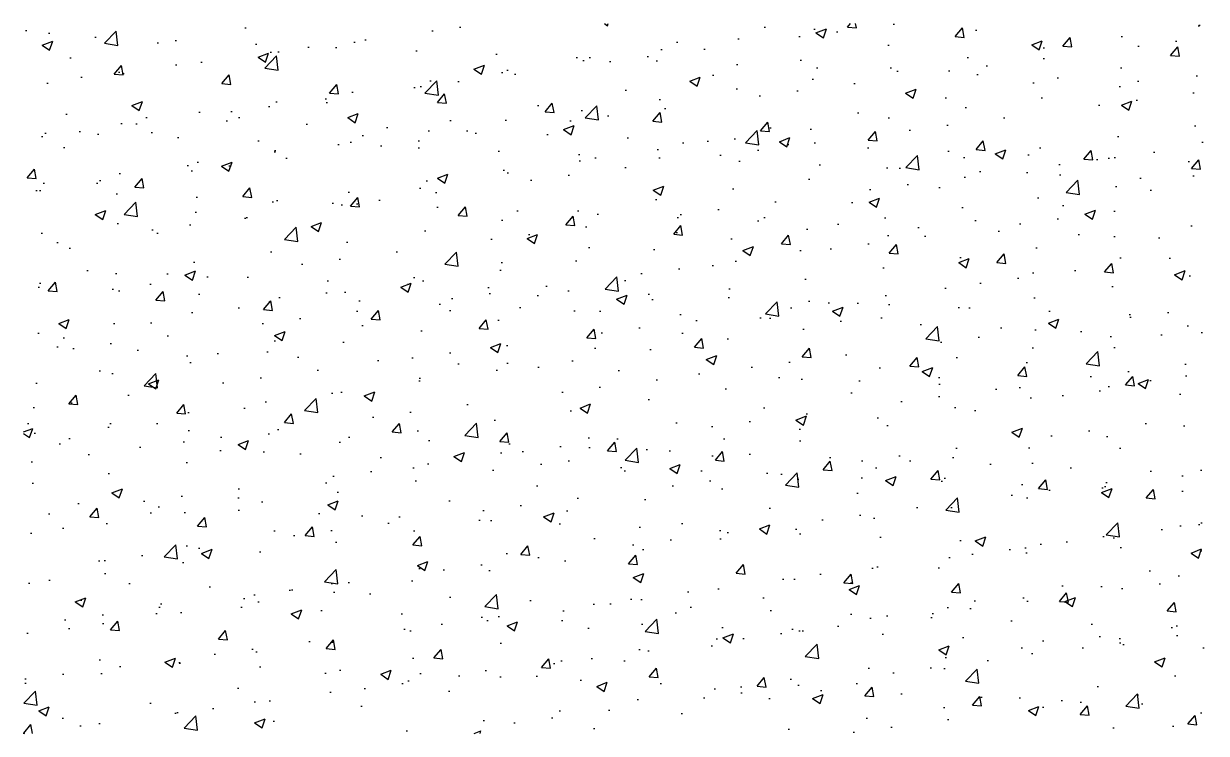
# Model space of a CAD drawing. Header units: metres. Extents: x 0 to 500, y 0 to 300.
import ezdxf

# ---------------------------------------------------------------- set-up
doc = ezdxf.new("R2010")
doc.units = ezdxf.units.M

msp = doc.modelspace()

# ---------------------------------------------------------------- hatches: boundary and pattern name
h = msp.add_hatch()
h.set_pattern_fill('AR-CONC', scale=0.25)
h.paths.add_polyline_path([(0, 0), (500, 0), (500, 300), (0, 300)])

doc.saveas('drawing.dxf')
